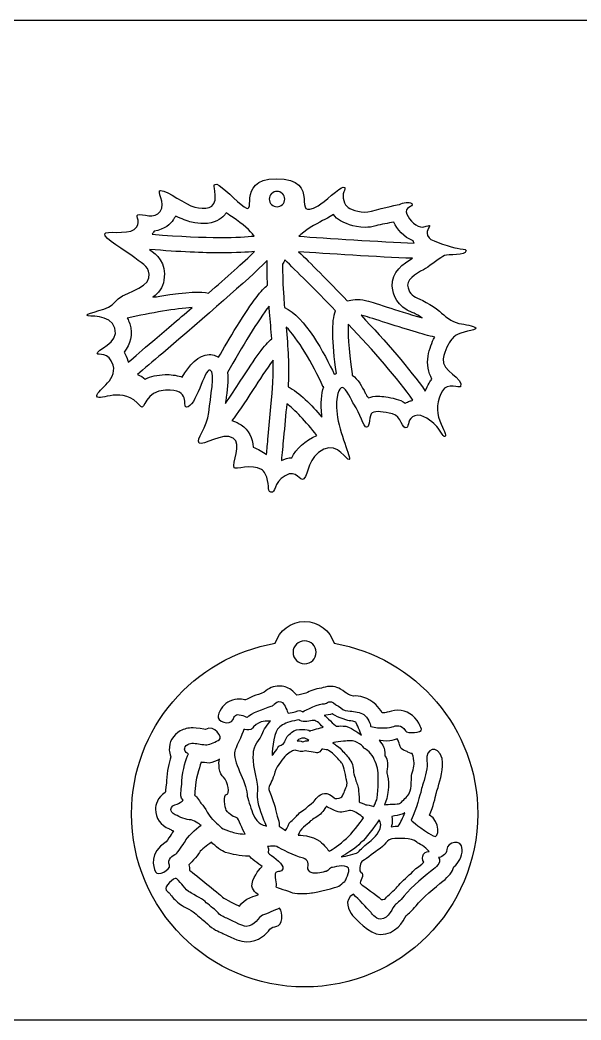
# Model space of a CAD drawing. Extents: x 0 to 395, y 0 to 130.
# Drawn here: x 198.1 to 271, y 0.1 to 130.1 of the extents above; entities that cross this region are included whole.
import ezdxf

# ---------------------------------------------------------------- set-up
doc = ezdxf.new("R2010")
doc.units = 0
doc.header["$MEASUREMENT"] = 0
doc.layers.add('DEFAULT', color=18, linetype='CONTINUOUS')

msp = doc.modelspace()

# ---------------------------------------------------------------- linework, layer by layer
at = {"layer": 'DEFAULT', "color": 18}
msp.add_lwpolyline([(395.05, 0.05), (0.05, 0.05), (0.05, 130.05), (395.05, 130.05)], close=True, dxfattribs=at)
at = {"layer": 'DEFAULT', "color": 240}
for points, knots in [([(254.2, 88.57), (254.24, 88.62), (254.28, 88.67), (254.32, 88.71), (254.47, 88.87), (254.61, 89), (254.74, 89.08), (255.28, 89.45), (257.34, 89.74), (257.35, 89.97), (257.35, 90.19), (256.28, 90.43), (255.45, 90.54), (254.59, 90.66), (253.53, 91.3), (252.87, 91.96), (252.2, 92.61), (250.46, 93.63), (249.74, 93.9), (249.03, 94.18), (248.53, 94.63), (248.45, 95.59), (248.38, 96.54), (250.13, 97.35), (250.79, 97.75), (251.44, 98.16), (252.79, 99.23), (253.24, 99.43), (253.69, 99.63), (256.02, 99.35), (256.05, 100.07), (256.06, 100.31), (255.42, 100.24), (254.87, 100.37), (254.33, 100.5), (251.62, 101.23), (251.23, 101.73), (250.55, 102.6), (251.43, 103.15), (251.3, 103.33), (251.23, 103.41), (251.15, 103.26), (250.44, 103.14), (249.64, 103.01), (248.7, 104.06), (248.35, 104.8), (247.9, 105.76), (249.32, 105.7), (249, 106.18), (248.88, 106.35), (248.14, 106.42), (247.57, 106.15), (247.24, 106), (245.46, 105.7), (243.74, 105.2), (242.56, 104.85), (241.25, 105.38), (240.71, 105.68), (240.18, 105.98), (239.93, 107.08), (240.15, 107.7), (240.24, 107.94), (240.5, 108.31), (240.08, 108.33), (239.65, 108.36), (237.55, 106.32), (236.83, 105.91), (233.01, 103.77), (237.56, 109.42), (231.35, 109.42), (225.81, 109.42), (229.36, 103.89), (226.8, 106.06), (225.63, 107.05), (223.81, 109.01), (223.42, 108.66), (223.23, 108.48), (223.26, 108.93), (223.42, 107.26), (223.61, 105.36), (222.01, 105.46), (220.79, 105.73), (219.56, 106), (217.3, 107.88), (216.32, 107.9), (215.75, 107.91), (217.03, 106.25), (216.3, 105.17), (215.57, 104.08), (214, 104.91), (213.36, 104.73), (213.01, 104.63), (213.98, 103.56), (212.91, 102.82), (211.88, 102.1), (209.2, 102.72), (209.08, 102.25), (208.92, 101.66), (211.8, 100.07), (213, 99.13), (214.21, 98.18), (215.01, 97.99), (214.8, 96.53), (214.6, 95.06), (211.15, 94.56), (210.42, 93.41), (209.73, 92.33), (206.72, 92.01), (206.77, 91.68), (206.82, 91.36), (209.8, 91.98), (210.41, 89.97), (211.01, 88.03), (207.92, 87.16), (208.08, 86.69), (208.18, 86.4), (209.64, 87.01), (210.17, 85.18), (210.75, 83.14), (207.75, 81.7), (208.05, 81.13), (208.45, 80.39), (211.41, 82.66), (213.76, 79.82), (214.25, 79.23), (214.31, 81.87), (216.98, 81.95), (220.43, 82.06), (219.11, 79.81), (219.69, 79.74), (220.94, 79.61), (222.03, 84.83), (222.77, 84.55), (223.51, 84.26), (222.78, 81.01), (222.61, 79.04), (222.44, 77.09), (220.87, 75.53), (221.36, 75.06), (221.8, 74.65), (224.44, 76.51), (225.75, 75.71), (226.99, 74.94), (225.6, 72.41), (225.88, 71.85), (226.05, 71.52), (228.2, 72.4), (229.46, 71.62), (229.65, 71.49), (229.81, 71.3), (229.94, 71.06), (230.59, 69.79), (230.13, 68.82), (230.66, 68.68), (231.37, 68.5), (230.91, 69.82), (232.53, 70.81), (234.08, 71.74), (234.44, 69.91), (234.96, 70.4), (235.6, 71.02), (235.47, 73.29), (237.54, 74.24), (239.45, 75.11), (240.52, 72.76), (240.83, 72.9), (241.2, 73.08), (239.5, 76.44), (239.27, 78.82), (239.02, 81.36), (239.55, 82.25), (239.99, 82.26), (240.43, 82.28), (241.21, 80.45), (241.46, 80.1), (242.33, 78.88), (242.69, 77.11), (243.12, 77.1), (243.62, 77.1), (243.37, 78.72), (243.85, 78.99), (244.34, 79.27), (245.36, 79.11), (246.48, 78.84), (247.6, 78.57), (247.79, 76.74), (248.33, 77.07), (248.66, 77.27), (248.39, 78.25), (249.38, 78.6), (250.37, 78.96), (251.61, 77.79), (252.08, 77.4), (252.52, 77.03), (253.1, 75.74), (253.3, 75.91), (253.51, 76.08), (253.11, 76.73), (252.63, 77.93), (252.12, 79.2), (252.25, 80.62), (252.97, 81.84), (253.65, 82.97), (255.21, 82.18), (255.3, 82.38), (255.84, 83.53), (252.81, 84.4), (253.08, 86.01), (253.28, 87.15), (253.74, 88.03), (254.2, 88.57)], [1, 1, 1, 1, 2, 2, 2, 3, 3, 3, 4, 4, 4, 5, 5, 5, 6, 6, 6, 7, 7, 7, 8, 8, 8, 9, 9, 9, 10, 10, 10, 11, 11, 11, 12, 12, 12, 13, 13, 13, 14, 14, 14, 15, 15, 15, 16, 16, 16, 17, 17, 17, 18, 18, 18, 19, 19, 19, 20, 20, 20, 21, 21, 21, 22, 22, 22, 23, 23, 23, 24, 24, 24, 25, 25, 25, 26, 26, 26, 27, 27, 27, 28, 28, 28, 29, 29, 29, 30, 30, 30, 31, 31, 31, 32, 32, 32, 33, 33, 33, 34, 34, 34, 35, 35, 35, 36, 36, 36, 37, 37, 37, 38, 38, 38, 39, 39, 39, 40, 40, 40, 41, 41, 41, 42, 42, 42, 43, 43, 43, 44, 44, 44, 45, 45, 45, 46, 46, 46, 47, 47, 47, 48, 48, 48, 49, 49, 49, 50, 50, 50, 51.01, 51.01, 51.01, 52.01, 52.01, 52.01, 53.01, 53.01, 53.01, 54.01, 54.01, 54.01, 55.01, 55.01, 55.01, 56.01, 56.01, 56.01, 57.01, 57.01, 57.01, 58.01, 58.01, 58.01, 59.01, 59.01, 59.01, 60.01, 60.01, 60.01, 61.01, 61.01, 61.01, 62.01, 62.01, 62.01, 63.01, 63.01, 63.01, 64.01, 64.01, 64.01, 65.01, 65.01, 65.01, 66.01, 66.01, 66.01, 67.01, 67.01, 67.01, 68.01, 68.01, 68.01, 69.01, 69.01, 69.01, 70.01, 70.01, 70.01, 71.01, 71.01, 71.01, 71.01]), ([(231.47, 105.77), (230.92, 105.77), (230.47, 106.22), (230.47, 106.77), (230.47, 107.33), (230.92, 107.77), (231.47, 107.77), (232.02, 107.77), (232.47, 107.33), (232.47, 106.77), (232.47, 106.22), (232.02, 105.77), (231.47, 105.77)], [1, 1, 1, 1, 2, 2, 2, 3, 3, 3, 4, 4, 4, 5, 5, 5, 5]), ([(215.49, 102.59), (216.91, 102.8), (217.64, 103.57), (217.97, 104.06), (218, 104.1), (218.03, 104.15), (218.06, 104.19), (218.14, 104.32), (218.22, 104.45), (218.3, 104.57), (219.06, 104.2), (219.81, 103.9), (220.35, 103.78), (220.95, 103.65), (221.46, 103.58), (221.94, 103.58), (223.35, 103.58), (224.17, 104.17), (224.61, 104.65), (224.7, 104.75), (224.79, 104.86), (224.87, 104.98), (225.19, 104.73), (225.49, 104.51), (225.75, 104.36), (227.04, 103.56), (228.02, 102.64), (228.49, 101.97), (226.71, 101.77), (222.73, 101.57), (215.23, 102.21), (215.33, 102.32), (215.42, 102.45), (215.49, 102.59)], [1, 1, 1, 1, 2, 2, 2, 2.468722, 2.468722, 2.468722, 3.468722, 3.468722, 3.468722, 4.468722, 4.468722, 4.468722, 5.468722, 5.468722, 5.468722, 6.468722, 6.468722, 6.468722, 7.468722, 7.468722, 7.468722, 8.468722, 8.468722, 8.468722, 9.468722, 9.468722, 9.468722, 10.468722, 10.468722, 10.468722, 11.468722, 11.468722, 11.468722, 11.468722]), ([(234.55, 102.16), (235.53, 103.02), (237, 103.76), (237.7, 104.12), (237.72, 104.13), (238.18, 104.36), (238.81, 104.78), (239.05, 104.44), (239.36, 104.14), (239.74, 103.94), (240.09, 103.74), (241.37, 103.09), (242.91, 103.09), (243.39, 103.09), (243.86, 103.15), (244.3, 103.28), (245.06, 103.5), (245.92, 103.64), (246.64, 103.75), (247.08, 102.88), (247.97, 101.81), (249.15, 101.35), (249.18, 101.26), (249.23, 101.16), (249.29, 101.06), (244.98, 101.21), (237.71, 101.7), (234.31, 101.93), (234.38, 102.01), (234.46, 102.09), (234.55, 102.16)], [1, 1, 1, 1, 2, 2, 2, 3, 3, 3, 4, 4, 4, 5, 5, 5, 6, 6, 6, 7, 7, 7, 8, 8, 8, 9, 9, 9, 10, 10, 10, 11, 11, 11, 11]), ([(224.17, 99.77), (226.19, 99.77), (227.6, 99.86), (228.56, 99.96), (227.11, 98.54), (224.91, 96.58), (222.58, 94.54), (221.65, 94.77), (219.91, 94.76), (216.23, 94.15), (215.93, 94.1), (215.64, 94.05), (215.35, 94.01), (216.07, 94.54), (216.64, 95.25), (216.78, 96.25), (217.11, 98.58), (215.8, 99.58), (214.88, 100.23), (218.86, 99.89), (221.89, 99.77), (224.17, 99.77)], [1, 1, 1, 1, 2, 2, 2, 3, 3, 3, 4, 4, 4, 5, 5, 5, 6, 6, 6, 7, 7, 7, 8, 8, 8, 8]), ([(238.92, 84), (237.7, 86.56), (235.03, 91.6), (232.45, 92.66), (232.41, 93.12), (232.37, 93.57), (232.34, 94.01), (232.21, 95.52), (232.19, 97.07), (232.2, 98.32), (232.3, 98.5), (232.4, 98.68), (232.5, 98.86), (233.92, 97.48), (236.4, 95.03), (239.08, 92.24), (238.55, 90.87), (238.6, 88.34), (239.2, 84.12), (239.1, 84.09), (239.01, 84.05), (238.92, 84)], [1, 1, 1, 1, 2, 2, 2, 3, 3, 3, 4, 4, 4, 5.760057, 5.760057, 5.760057, 6.760057, 6.760057, 6.760057, 7.760057, 7.760057, 7.760057, 8.760057, 8.760057, 8.760057, 8.760057]), ([(234.28, 99.93), (237.68, 99.69), (244.7, 99.22), (249.06, 99.07), (247.94, 98.41), (246.32, 97.29), (246.46, 95.43), (246.55, 94.29), (247.07, 92.78), (249.04, 92.03), (249.32, 91.93), (249.85, 91.64), (250.35, 91.32), (248.7, 91.8), (246.89, 92.39), (245.81, 92.73), (244.28, 93.23), (243.39, 93.51), (242.96, 93.6), (242, 93.81), (241.17, 93.69), (240.61, 93.55), (238.1, 96.16), (235.76, 98.48), (234.28, 99.93)], [1, 1, 1, 1, 2, 2, 2, 3, 3, 3, 4, 4, 4, 5, 5, 5, 6, 6, 6, 7, 7, 7, 8, 8, 8, 9, 9, 9, 9]), ([(223.49, 86.41), (223.23, 86.51), (222.95, 86.56), (222.67, 86.56), (221.25, 86.56), (220.03, 85.14), (219.16, 83.61), (218.62, 83.82), (217.95, 83.95), (217.13, 83.95), (217.06, 83.95), (217, 83.95), (216.93, 83.95), (215.89, 83.92), (215.03, 83.71), (214.33, 83.38), (214.06, 83.59), (213.73, 83.79), (213.32, 83.95), (214.16, 84.67), (215.31, 85.65), (216.61, 86.76), (222.26, 91.59), (227.54, 96.12), (230.2, 98.78), (230.19, 97.86), (230.19, 96.75), (230.24, 95.58), (229.49, 95), (228.35, 93.59), (226.26, 90.22), (225.34, 88.74), (224.47, 87.25), (223.88, 86.22), (223.76, 86.29), (223.63, 86.36), (223.49, 86.41)], [1, 1, 1, 1, 2, 2, 2, 3, 3, 3, 4, 4, 4, 4.571, 4.571, 4.571, 5.571, 5.571, 5.571, 6.571, 6.571, 6.571, 7.571, 7.571, 7.571, 8.571, 8.571, 8.571, 9.571, 9.571, 9.571, 10.571, 10.571, 10.571, 11.571, 11.571, 11.571, 12.571, 12.571, 12.571, 12.571]), ([(212.09, 85.73), (211.97, 86.15), (211.81, 86.53), (211.61, 86.88), (212.39, 87.89), (212.76, 89.15), (212.33, 90.56), (212.24, 90.82), (212.14, 91.07), (212.01, 91.31), (215.07, 91.98), (218.4, 92.53), (220.42, 92.66), (218.6, 91.09), (216.81, 89.56), (215.31, 88.29), (214.04, 87.2), (212.95, 86.27), (212.13, 85.56), (212.12, 85.62), (212.1, 85.67), (212.09, 85.73)], [1, 1, 1, 1, 2, 2, 2, 3, 3, 3, 4, 4, 4, 5, 5, 5, 6, 6, 6, 7, 7, 7, 8, 8, 8, 8]), ([(224.76, 80.19), (224.77, 80.3), (224.79, 80.41), (224.8, 80.51), (224.99, 81.89), (225.17, 83.18), (225.04, 84.22), (226.87, 87.48), (229.06, 91.04), (230.43, 92.85), (230.45, 92.59), (230.48, 92.33), (230.5, 92.06), (230.6, 90.94), (230.7, 89.76), (230.79, 88.6), (229.86, 87.9), (228.72, 86.22), (226.69, 83.1), (226.12, 82.22), (225.4, 81.11), (224.76, 80.19)], [1, 1, 1, 1, 2, 2, 2, 3, 3, 3, 4, 4, 4, 5, 5, 5, 6, 6, 6, 7, 7, 7, 8, 8, 8, 8]), ([(251.61, 83.36), (251.48, 83.21), (251.36, 83.04), (251.25, 82.86), (251.05, 82.52), (250.88, 82.17), (250.74, 81.81), (248.79, 84.63), (245.57, 88.29), (242.39, 91.68), (242.43, 91.67), (242.49, 91.66), (242.54, 91.65), (242.89, 91.57), (244.01, 91.21), (245.2, 90.83), (248.29, 89.84), (250.46, 89.17), (251.97, 88.82), (251.59, 88.14), (251.28, 87.31), (251.11, 86.34), (250.93, 85.27), (251.15, 84.25), (251.61, 83.36)], [1, 1, 1, 1, 2, 2, 2, 3, 3, 3, 4, 4, 4, 5, 5, 5, 6, 6, 6, 7, 7, 7, 8, 8, 8, 9, 9, 9, 9]), ([(237.28, 78.62), (237.28, 78.56), (237.29, 78.5), (237.3, 78.43), (235.99, 79.98), (234.32, 81.71), (232.91, 82.36), (232.91, 82.51), (232.92, 82.65), (232.93, 82.78), (233.05, 84.9), (232.89, 87.56), (232.67, 90.14), (234.1, 88.71), (236.11, 85.39), (237.49, 82.34), (237.51, 82.35), (237.54, 82.36), (237.56, 82.37), (237.22, 81.45), (237.13, 80.21), (237.28, 78.62)], [1, 1, 1, 1, 2, 2, 2, 3, 3, 3, 4, 4, 4, 5, 5, 5, 6, 6, 6, 6.241661, 6.241661, 6.241661, 7.241661, 7.241661, 7.241661, 7.241661]), ([(248.71, 80.49), (248.53, 80.42), (248.33, 80.35), (248.14, 80.26), (247.79, 80.49), (247.4, 80.67), (246.95, 80.78), (245.95, 81.03), (245.22, 81.14), (244.59, 81.14), (244.13, 81.14), (243.73, 81.08), (243.37, 80.95), (243.27, 81.05), (243.17, 81.16), (243.12, 81.22), (243.08, 81.3), (243.02, 81.41), (242.95, 81.54), (242.5, 82.41), (242.01, 83.35), (241.25, 83.87), (241.25, 83.92), (241.24, 83.98), (241.23, 84.04), (240.72, 87.56), (240.66, 89.47), (240.73, 90.5), (243.97, 87.07), (247.25, 83.36), (249.14, 80.61), (249, 80.58), (248.85, 80.54), (248.71, 80.49)], [1, 1, 1, 1, 2, 2, 2, 3, 3, 3, 4, 4, 4, 5, 5, 5, 6, 6, 6, 7, 7, 7, 8, 8, 8, 9, 9, 9, 10, 10, 10, 11, 11, 11, 12, 12, 12, 12]), ([(230.93, 82.89), (230.84, 81.3), (230.57, 78.44), (230.33, 75.93), (230.24, 74.97), (230.16, 74.19), (230.11, 73.57), (229.59, 73.9), (229, 74.27), (228.35, 74.51), (228.28, 75.7), (227.83, 76.77), (226.79, 77.41), (226.49, 77.6), (226.1, 77.82), (225.61, 77.98), (226.31, 78.86), (227.17, 80.17), (228.37, 82.01), (229.13, 83.19), (230.14, 84.74), (230.95, 85.82), (230.98, 84.77), (230.98, 83.77), (230.93, 82.89)], [1, 1, 1, 1, 2, 2, 2, 3, 3, 3, 4, 4, 4, 5, 5, 5, 6, 6, 6, 7, 7, 7, 8, 8, 8, 9, 9, 9, 9]), ([(233.38, 73.15), (232.93, 73.12), (232.49, 73), (232.04, 72.8), (232.12, 73.65), (232.22, 74.73), (232.32, 75.73), (232.46, 77.2), (232.61, 78.78), (232.73, 80.17), (233.73, 79.42), (235.24, 77.84), (236.66, 76.04), (235.12, 75.33), (233.99, 74.31), (233.38, 73.15)], [1, 1, 1, 1, 2, 2, 2, 3, 3, 3, 4, 4, 4, 5, 5, 5, 6, 6, 6, 6])]:
    msp.add_open_spline(points, degree=3, knots=knots, dxfattribs=at)
at = {"layer": 'DEFAULT', "color": 1}
for points, knots in [([(238.89, 49.02), (238.39, 50.65), (236.86, 51.85), (235.06, 51.85), (233.27, 51.85), (231.74, 50.65), (231.24, 49.02), (220.63, 47.2), (212.56, 37.97), (212.56, 26.85), (212.56, 14.42), (222.64, 4.35), (235.06, 4.35), (247.49, 4.35), (257.56, 14.42), (257.56, 26.85), (257.56, 37.97), (249.49, 47.21), (238.89, 49.02)], [1, 1, 1, 1, 2, 2, 2, 3, 3, 3, 4, 4, 4, 5, 5, 5, 6, 6, 6, 7, 7, 7, 7]), ([(236.56, 47.85), (236.56, 47.02), (235.89, 46.35), (235.06, 46.35), (234.23, 46.35), (233.56, 47.02), (233.56, 47.85), (233.56, 48.68), (234.23, 49.35), (235.06, 49.35), (235.89, 49.35), (236.56, 48.68), (236.56, 47.85)], [1, 1, 1, 1, 2, 2, 2, 3, 3, 3, 4, 4, 4, 5, 5, 5, 5]), ([(223.84, 39.61), (224.03, 40.46), (224.59, 41.15), (225.35, 41.52), (226.19, 41.93), (227.13, 41.73), (227.38, 41.66), (227.93, 41.96), (228.71, 42.29), (229.82, 42.65), (230.37, 43.19), (231.04, 43.47), (231.74, 43.47), (232.29, 43.47), (232.83, 43.3), (233.3, 42.97), (233.61, 42.76), (233.85, 42.51), (234.04, 42.26), (234.33, 42.29), (235.17, 42.51), (235.2, 42.52), (235.76, 42.81), (236.39, 43.13), (237.25, 43.17), (237.53, 43.29), (237.91, 43.42), (238.39, 43.42), (238.87, 43.42), (239.56, 43.29), (240.27, 42.67), (240.51, 42.54), (241.02, 42.14), (241.41, 42.17), (242.09, 42.24), (243.36, 41.96), (244.3, 41.07), (244.66, 40.74), (244.92, 40.36), (245.12, 39.98), (245.25, 39.95), (245.68, 40), (245.81, 40.05), (246.08, 40.14), (246.57, 40.31), (247.17, 40.31), (248.32, 40.31), (249.32, 39.69), (249.92, 38.62), (250.05, 38.4), (250.15, 38.14), (250.25, 37.87), (250.38, 37.33), (248.34, 37.27), (248.18, 37.64), (247.66, 38.56), (246.91, 38.31), (246.46, 38.16), (246.25, 38.08), (244.76, 37.87), (243.65, 38.22), (243.64, 38.24), (243.49, 39.09), (242.93, 39.61), (242.5, 40.02), (241.81, 40.12), (241.19, 40.18), (240.99, 40.21), (240.38, 40.2), (240.02, 40.42), (239.78, 40.71), (239.09, 41.02), (239.07, 41.06), (238.32, 41.81), (237.95, 41.16), (237.63, 41.16), (237.04, 41.22), (235.09, 40.35), (234.82, 40.11), (234.6, 40.27), (234.31, 40.37), (233.83, 40.12), (233.61, 40.01), (233.26, 40.05), (232.91, 39.94), (232.84, 40.08), (232.48, 41.12), (232.17, 41.32), (231.96, 41.47), (231.55, 41.63), (231.12, 41.12), (231.02, 41.01), (230.94, 40.91), (230.73, 40.85), (229.74, 40.53), (228.1, 39.94), (227.58, 39.37), (227.55, 39.39), (226.57, 39.89), (226.21, 39.72), (226.05, 39.64), (225.85, 39.48), (225.78, 39.13), (225.38, 38.2), (223.56, 38.9), (223.84, 39.61)], [1, 1, 1, 1, 2, 2, 2, 3, 3, 3, 4, 4, 4, 5, 5, 5, 6, 6, 6, 7, 7, 7, 8, 8, 8, 9, 9, 9, 10, 10, 10, 11, 11, 11, 12, 12, 12, 13, 13, 13, 14, 14, 14, 15, 15, 15, 16, 16, 16, 17, 17, 17, 18, 18, 18, 19, 19, 19, 20, 20, 20, 21, 21, 21, 22, 22, 22, 23, 23, 23, 24, 24, 24, 25, 25, 25, 26, 26, 26, 27, 27, 27, 28, 28, 28, 29, 29, 29, 30, 30, 30, 31, 31, 31, 32, 32, 32, 33, 33, 33, 34, 34, 34, 35, 35, 35, 36, 36, 36, 36]), ([(228.98, 30.38), (228.98, 29.48), (228.84, 29.16), (229.1, 27.93), (229.3, 27.3), (229.58, 26.34), (230.11, 25.27), (230.01, 25.36), (228.95, 25.23), (228.29, 26.99), (228.04, 27.67), (227.61, 28.9), (227.58, 29.38), (227.49, 31.06), (225.62, 33.74), (225.99, 35.02), (226, 35.14), (226.95, 37.22), (227.17, 37.83), (227.23, 37.8), (227.83, 37.73), (228.05, 37.81), (228.23, 37.87), (228.33, 38.02), (228.4, 38.15), (229.37, 39.1), (230.1, 38.84), (230.62, 38.93), (230.62, 38.91), (229.78, 37.97), (229.64, 37.42), (229.2, 36.34), (228.4, 35.9), (228.4, 34.55), (228.2, 33.96), (228.91, 31.04), (228.98, 30.38)], [1, 1, 1, 1, 2, 2, 2, 3, 3, 3, 4, 4, 4, 5, 5, 5, 6, 6, 6, 7, 7, 7, 8, 8, 8, 9, 9, 9, 10, 10, 10, 11, 11, 11, 12, 12, 12, 13, 13, 13, 13]), ([(234.77, 37.82), (234.3, 37.86), (233.72, 37.79), (233.34, 37.44), (232.98, 37.11), (232.57, 36.71), (232.49, 36.21), (232.18, 35.62), (231.84, 36.02), (231.43, 35.22), (231.28, 34.93), (230.94, 34.55), (230.84, 34.44), (230.79, 34.48), (230.96, 37.13), (231.54, 37.85), (231.92, 38.33), (232.37, 38.56), (233.12, 38.82), (233.43, 38.93), (234.06, 38.98), (234.29, 39.09), (234.64, 38.76), (235.53, 38.84), (236.04, 38.98), (236.46, 39.09), (236.94, 38.67), (237.47, 38.11), (237.23, 38.04), (235.98, 37.76), (235.76, 37.62), (235.55, 37.8), (235.26, 37.78), (234.77, 37.82)], [1, 1, 1, 1, 2, 2, 2, 3, 3, 3, 4, 4, 4, 5, 5, 5, 6, 6, 6, 7, 7, 7, 8, 8, 8, 9, 9, 9, 10, 10, 10, 11, 11, 11, 12, 12, 12, 12]), ([(241.55, 37.68), (240.53, 38.55), (239.41, 38.19), (239.2, 38.26), (238.92, 38.36), (237.91, 39.5), (237.61, 39.63), (237.8, 39.73), (238.48, 39.74), (238.65, 39.85), (238.82, 39.64), (240.54, 38.98), (240.86, 38.95), (241.12, 38.92), (241.6, 38.86), (241.71, 38.76), (241.84, 38.62), (242.28, 37.4), (242.46, 37.07), (242.33, 37.16), (241.65, 37.68), (241.55, 37.68)], [1, 1, 1, 1, 2, 2, 2, 3, 3, 3, 4, 4, 4, 5, 5, 5, 6, 6, 6, 7, 7, 7, 8, 8, 8, 8]), ([(215.68, 19.32), (215.38, 19.96), (214.8, 21.76), (217.05, 23.21), (217.26, 23.49), (217.6, 23.97), (217.72, 24.15), (217.81, 24.31), (217.91, 24.47), (218.02, 24.63), (217.85, 24.7), (217.69, 24.78), (217.53, 24.86), (217.51, 24.87), (217.5, 24.88), (217.48, 24.89), (216.34, 25.33), (215.65, 26.3), (215.68, 27.45), (215.69, 28.01), (215.89, 28.97), (216.95, 29.62), (216.97, 29.83), (216.99, 30.02), (217.01, 30.15), (217.05, 30.42), (217.09, 30.73), (217.11, 31.2), (217.17, 32.38), (217.42, 33.45), (217.67, 34.25), (217.52, 34.6), (217.48, 34.93), (217.47, 35.14), (217.41, 36.17), (217.95, 37.1), (218.9, 37.63), (219.38, 37.89), (219.93, 38.03), (220.55, 38.03), (221, 38.03), (222.08, 37.85), (222.18, 37.83), (223.38, 38.48), (224.43, 36.77), (223.99, 36.5), (223.54, 36.25), (222.86, 35.87), (222.34, 35.83), (222.13, 35.81), (221.79, 35.87), (221.47, 35.92), (220.87, 36.02), (220.3, 36.12), (219.87, 35.88), (219.52, 35.68), (219.45, 35.43), (219.46, 35.25), (219.48, 34.88), (219.78, 34.73), (219.95, 34.66), (219.69, 33.99), (219.18, 32.66), (219.11, 31.11), (219.09, 30.55), (219.03, 30.16), (218.99, 29.88), (218.93, 29.42), (218.86, 28.94), (219.27, 28.62), (219.17, 28.48), (218.63, 28.16), (218.47, 28.11), (218.12, 28), (217.69, 27.87), (217.68, 27.4), (217.67, 27.19), (217.77, 26.9), (218.25, 26.74), (218.4, 26.69), (219.39, 26.09), (220.05, 26.08), (220.7, 26.08), (221.33, 25.51), (221.61, 25.37), (220.85, 24.8), (219.84, 23.92), (219.47, 23.17), (219.39, 23.02), (218.45, 21.72), (218.37, 21.67), (217.92, 21.42), (217.09, 20.95), (217.5, 20.16), (217.72, 19.57), (215.91, 18.7), (215.68, 19.32)], [1, 1, 1, 1, 2, 2, 2, 3, 3, 3, 4, 4, 4, 5, 5, 5, 5.183576, 5.183576, 5.183576, 6.183576, 6.183576, 6.183576, 7.183576, 7.183576, 7.183576, 8.183576, 8.183576, 8.183576, 9.183576, 9.183576, 9.183576, 10.183576, 10.183576, 10.183576, 11.183576, 11.183576, 11.183576, 12.183576, 12.183576, 12.183576, 13.183576, 13.183576, 13.183576, 14.183576, 14.183576, 14.183576, 15.183576, 15.183576, 15.183576, 16.183576, 16.183576, 16.183576, 17.183576, 17.183576, 17.183576, 18.183576, 18.183576, 18.183576, 19.183576, 19.183576, 19.183576, 20.183576, 20.183576, 20.183576, 21.183576, 21.183576, 21.183576, 22.183576, 22.183576, 22.183576, 24.183576, 24.183576, 24.183576, 25.183576, 25.183576, 25.183576, 26.183576, 26.183576, 26.183576, 27.183576, 27.183576, 27.183576, 28.183576, 28.183576, 28.183576, 29.183576, 29.183576, 29.183576, 30.183576, 30.183576, 30.183576, 31.183576, 31.183576, 31.183576, 32.183576, 32.183576, 32.183576, 33.183576, 33.183576, 33.183576, 33.183576]), ([(235.61, 36.37), (235.37, 36.36), (235.01, 36.31), (234.79, 36.21), (234.59, 36.34), (234.13, 36.36), (234.07, 36.36), (234.26, 36.59), (234.72, 36.71), (234.87, 36.7), (235.13, 36.68), (235.42, 36.58), (235.61, 36.37)], [1, 1, 1, 1, 2, 2, 2, 3, 3, 3, 4, 4, 4, 5, 5, 5, 5]), ([(242.08, 29.84), (241.99, 30.48), (241.87, 30.74), (241.66, 31.36), (241.64, 31.46), (241.44, 32.04), (241.43, 32.24), (241.41, 33.01), (241.22, 33.56), (240.81, 34.08), (240.6, 34.35), (239.97, 35.03), (239.8, 35.23), (239.48, 35.61), (238.71, 36.07), (238.71, 36.07), (238.98, 36.18), (240.63, 36.33), (240.67, 36.34), (241.48, 36.46), (242.46, 35.96), (242.79, 35.37), (242.79, 35.37), (243.58, 34.97), (244, 34.16), (244.31, 33.55), (244.65, 32.6), (244.64, 31.94), (244.64, 31.81), (244.64, 29.11), (244.43, 28.67), (244.31, 28.42), (244.09, 27.87), (244.07, 27.81), (243.66, 27.96), (243.21, 28.03), (243.01, 28.04), (242.93, 28.04), (242.16, 28.4), (242.15, 28.4), (242.18, 28.77), (242.14, 29.25), (242.08, 29.84)], [1, 1, 1, 1, 2, 2, 2, 3, 3, 3, 4, 4, 4, 5, 5, 5, 6, 6, 6, 7, 7, 7, 8, 8, 8, 9, 9, 9, 10, 10, 10, 11, 11, 11, 12, 12, 12, 13, 13, 13, 14, 14, 14, 15, 15, 15, 15]), ([(247.4, 28.19), (247.22, 28.08), (245.85, 28.12), (245.46, 28.03), (246.36, 30.29), (245.77, 32.07), (245.76, 32.15), (245.7, 32.5), (245.84, 32.75), (245.84, 33.48), (245.74, 33.82), (245.75, 34.08), (245.49, 34.4), (245.52, 35.67), (245.23, 35.6), (244.76, 36.43), (244.81, 36.42), (245.56, 36.26), (246.12, 36.33), (246.43, 36.37), (247.05, 36.58), (247.11, 36.59), (247.22, 36.47), (247.33, 36.08), (247.38, 35.87), (247.46, 35.55), (247.6, 35.1), (248.37, 34.95), (248.42, 34.85), (248.97, 34.65), (249.05, 34.69), (249.11, 34.56), (249.19, 34.29), (249.27, 33.71), (249.35, 33.22), (249.13, 32.46), (248.94, 31.83), (248.94, 30.4), (248.85, 29.64), (248.48, 29.24), (248.23, 28.99), (247.67, 28.35), (247.4, 28.19)], [1, 1, 1, 1, 2, 2, 2, 3, 3, 3, 4, 4, 4, 5, 5, 5, 6, 6, 6, 7, 7, 7, 8, 8, 8, 9, 9, 9, 10, 10, 10, 11, 11, 11, 12, 12, 12, 13, 13, 13, 14, 14, 14, 15, 15, 15, 15]), ([(231.08, 31.9), (231.27, 32.88), (232.06, 33.78), (232.49, 34.29), (232.93, 34.8), (233.55, 35.06), (233.67, 35.09), (234.04, 35.23), (234.54, 34.77), (235.02, 35), (235.26, 35.12), (236.54, 34.73), (236.74, 34.78), (236.91, 34.82), (237.13, 34.95), (237.28, 35.28), (237.35, 35.28), (237.92, 35.17), (238.03, 35.16), (238.15, 35.07), (238.58, 34.9), (238.94, 34.5), (239.31, 34.1), (239.75, 33.62), (239.92, 33.39), (240.19, 33.06), (240.42, 31.52), (240.51, 31.27), (240.6, 31.03), (240.57, 30.58), (240.53, 30.48), (240.21, 29.78), (240.13, 29.38), (239.89, 29.08), (239.83, 28.96), (239.28, 28.78), (239.04, 28.84), (238.97, 28.86), (238.38, 29.41), (237.93, 29.48), (237.11, 29.61), (236.58, 28.88), (236.32, 28.52), (236.32, 28.52), (235.55, 27.88), (235.31, 27.64), (235.14, 27.47), (234.44, 27.08), (234.1, 26.68), (234.1, 26.68), (233.42, 25.92), (233.25, 25.84), (232.98, 25.74), (232.82, 24.89), (232.58, 24.69), (232.46, 24.74), (231.82, 25.22), (231.77, 25.23), (231.77, 25.73), (231.66, 26.08), (231.55, 26.41), (231.48, 26.61), (231.4, 26.82), (231.35, 27.09), (231.17, 28.01), (231, 28.46), (230.7, 29.25), (230.62, 29.43), (230.43, 29.93), (230.39, 30.02), (230.39, 30.56), (230.87, 31.08), (231.08, 31.9)], [1, 1, 1, 1, 2, 2, 2, 3, 3, 3, 4, 4, 4, 5, 5, 5, 6, 6, 6, 7, 7, 7, 8, 8, 8, 9, 9, 9, 10, 10, 10, 11, 11, 11, 12, 12, 12, 13, 13, 13, 14, 14, 14, 15, 15, 15, 16, 16, 16, 17, 17, 17, 18, 18, 18, 19, 19, 19, 20, 20, 20, 21, 21, 21, 22, 22, 22, 23, 23, 23, 24, 24, 24, 25, 25, 25, 25]), ([(250.95, 33.74), (250.74, 35.32), (252.31, 35.96), (252.93, 34.03), (253.12, 32.72), (252.72, 31.36), (252.4, 30.28), (252.3, 29.96), (252.21, 29.67), (252.17, 29.48), (252.05, 28.96), (251.76, 27.87), (251.31, 26.66), (252.7, 25.94), (252.64, 23.48), (251.77, 23.98), (250.04, 24.99), (249.15, 25.82), (248.9, 26.02), (249.6, 27.6), (250.08, 29.29), (250.22, 29.92), (250.28, 30.18), (250.37, 30.5), (250.48, 30.84), (250.76, 31.78), (251.08, 32.86), (250.95, 33.74)], [1, 1, 1, 1, 2, 2, 2, 3, 3, 3, 4, 4, 4, 5, 5, 5, 6, 6, 6, 7, 7, 7, 8, 8, 8, 9, 9, 9, 10, 10, 10, 10]), ([(224.53, 31.6), (225.11, 31.02), (225.38, 29.38), (224.92, 29.38), (224.4, 29.38), (224.7, 27.6), (224.88, 27.33), (225.29, 26.7), (225.98, 26.41), (226.18, 26.37), (226.53, 26.28), (226.95, 24.74), (227.32, 24.22), (226.36, 24.27), (225.96, 24.38), (225.38, 24.56), (225.21, 24.62), (224.4, 24.86), (224.26, 25.02), (224.07, 25.25), (223.16, 26.06), (223.03, 26.18), (222.89, 26.31), (222.62, 26.74), (222.4, 27.09), (222.13, 27.53), (221.86, 27.95), (221.65, 28.17), (221.53, 28.28), (221.05, 29.1), (220.75, 29.27), (220.75, 29.33), (220.86, 30.06), (220.87, 30.55), (220.92, 31.67), (221.61, 33.44), (221.6, 33.57), (221.64, 33.56), (222.36, 33.44), (222.64, 33.46), (223.11, 33.51), (223.59, 33.72), (223.99, 33.94), (223.85, 33.54), (223.9, 31.95), (224.53, 31.6)], [1, 1, 1, 1, 2, 2, 2, 3, 3, 3, 4, 4, 4, 5, 5, 5, 6, 6, 6, 7, 7, 7, 8, 8, 8, 9, 9, 9, 10, 10, 10, 11, 11, 11, 12, 12, 12, 13, 13, 13, 14, 14, 14, 15, 15, 15, 16, 16, 16, 16]), ([(235.78, 25.88), (235.84, 25.96), (236.61, 26.45), (236.95, 26.68), (237.35, 26.95), (237.87, 27.81), (237.87, 27.81), (237.89, 27.81), (238.82, 27.28), (239.41, 27.12), (240.02, 26.96), (240.71, 27.31), (241.02, 27.28), (241.73, 27.18), (242.23, 26.7), (242.73, 26.33), (242.25, 25.69), (241.13, 24.22), (240.51, 23.66), (239.6, 22.85), (238.68, 22.2), (238.23, 22.01), (238.16, 22.11), (237.6, 22.8), (237.03, 23.28), (236.11, 24.05), (234.24, 24.09), (234.24, 24.09), (234.39, 24.91), (235.42, 25.39), (235.78, 25.88)], [1, 1, 1, 1, 2, 2, 2, 3, 3, 3, 4, 4, 4, 5, 5, 5, 6, 6, 6, 7, 7, 7, 8, 8, 8, 9, 9, 9, 10, 10, 10, 11, 11, 11, 11]), ([(242.65, 23.36), (243.28, 23.96), (244.7, 25.97), (244.75, 26.07), (244.87, 25.79), (245.24, 25.25), (244.49, 24.22), (243.9, 23.44), (243.48, 23.27), (242.89, 22.73), (242.58, 22.45), (241.93, 21.79), (241.9, 21.77), (241.79, 21.77), (240.39, 21.33), (239.81, 21.26), (241.54, 22.21), (242.39, 23.12), (242.65, 23.36)], [1, 1, 1, 1, 2, 2, 2, 3, 3, 3, 4, 4, 4, 5, 5, 5, 6, 6, 6, 7, 7, 7, 7]), ([(246.38, 26.52), (246.5, 26.54), (246.65, 26.57), (246.76, 26.59), (247.18, 26.66), (247.65, 26.74), (248.02, 26.95), (248.04, 26.97), (248.06, 26.98), (248.09, 26.99), (247.84, 26.38), (247.55, 25.77), (247.24, 25.24), (246.98, 25.25), (246.68, 25.23), (246.31, 25.16), (246.51, 25.71), (246.47, 26.13), (246.38, 26.52)], [1, 1, 1, 1, 2, 2, 2, 3, 3, 3, 4, 4, 4, 5, 5, 5, 6, 6, 6, 7, 7, 7, 7]), ([(254.47, 19.97), (254.26, 19.35), (253.82, 18.71), (253.03, 18.09), (252.09, 17.37), (250.32, 15.87), (249.54, 14.91), (249, 14.26), (248.59, 13.87), (248.27, 13.62), (247.89, 12.91), (246.91, 11.16), (244.91, 11.16), (243.49, 11.16), (241.58, 13.34), (241.3, 13.64), (240.85, 14.23), (240.03, 15.66), (241.4, 16.39), (242.08, 15.73), (243.07, 14.69), (243.66, 14.06), (243.66, 14.06), (244.27, 13.16), (244.91, 13.16), (246.04, 13.16), (246.54, 14.81), (246.78, 14.99), (247.06, 15.21), (247.42, 15.48), (247.99, 16.18), (248.95, 17.36), (250.92, 18.99), (251.8, 19.67), (252.38, 20.12), (252.83, 20.69), (252.48, 21.16), (252.62, 21.19), (253.54, 21.47), (253.54, 22.21), (253.54, 23.18), (255.54, 23.72), (255.54, 22.21), (255.54, 21.25), (255.09, 20.5), (254.47, 19.97)], [1, 1, 1, 1, 2, 2, 2, 3, 3, 3, 4, 4, 4, 5, 5, 5, 6, 6, 6, 7, 7, 7, 8, 8, 8, 9, 9, 9, 10, 10, 10, 11, 11, 11, 12, 12, 12, 13, 13, 13, 14, 14, 14, 15, 15, 15, 16, 16, 16, 16]), ([(250.55, 20.56), (250.38, 20.41), (250.25, 20.29), (249.88, 19.95), (249.29, 19.62), (249.18, 19.42), (248.94, 19.15), (248.19, 18.5), (247.56, 17.92), (247.11, 17.36), (246.72, 16.89), (245.86, 16.24), (245.57, 15.84), (245.45, 15.67), (244.99, 15.73), (244.99, 15.73), (244.4, 16.35), (242.85, 17.3), (242.31, 17.8), (242.1, 17.98), (243, 18.93), (242.37, 19.28), (242.16, 19.25), (242.18, 20.39), (242.51, 20.65), (242.66, 20.77), (244.06, 21.71), (244.52, 22.11), (245.66, 22.68), (245.54, 23.63), (246.79, 23.63), (247.09, 23.68), (248.94, 23.75), (249.63, 23.18), (249.88, 22.98), (250.79, 22.59), (251.24, 21.95), (251.2, 21.92), (250.74, 21.99), (250.51, 21.61), (250.33, 21.31), (250.35, 20.82), (250.55, 20.56)], [1, 1, 1, 1, 2, 2, 2, 3, 3, 3, 4, 4, 4, 5, 5, 5, 6, 6, 6, 7.01, 7.01, 7.01, 8.01, 8.01, 8.01, 9.01, 9.01, 9.01, 10.01, 10.01, 10.01, 11.01, 11.01, 11.01, 12.01, 12.01, 12.01, 13.01, 13.01, 13.01, 14.01, 14.01, 14.01, 15.01, 15.01, 15.01, 15.01]), ([(229.05, 16.35), (228.77, 16.22), (227.2, 15.87), (226.58, 14.87), (226.41, 14.91), (224.61, 15.78), (224.39, 16.03), (224.11, 16.34), (220.14, 19.5), (220.08, 19.55), (220.13, 19.8), (220.09, 19.99), (219.99, 20.21), (220.06, 20.26), (221.17, 21.4), (221.4, 21.84), (221.6, 22.21), (222.35, 22.71), (222.96, 23.15), (223.41, 22.67), (224.32, 21.96), (224.79, 21.84), (225.8, 21.6), (226.45, 21.37), (227.88, 21.34), (228, 21.19), (229.05, 20.27), (229.56, 20.01), (229.34, 19.84), (228.49, 18.91), (228.22, 17.75), (228.04, 16.97), (229.04, 16.36), (229.05, 16.35)], [1, 1, 1, 1, 2, 2, 2, 3, 3, 3, 4, 4, 4, 5, 5, 5, 6, 6, 6, 7, 7, 7, 8, 8, 8, 9, 9, 9, 10, 10, 10, 11, 11, 11, 12, 12, 12, 12]), ([(239.5, 17.44), (239.26, 17.33), (236.5, 16.58), (236.08, 16.57), (235.9, 16.57), (234.08, 16.34), (233.5, 16.59), (232.98, 16.81), (231.37, 17.29), (231.3, 17.37), (231.53, 17.75), (231.02, 18.83), (231.3, 19.21), (231.5, 19.48), (232.09, 19.17), (232.23, 19.72), (232.37, 20.28), (231.12, 21.16), (230.49, 21.63), (230.09, 21.94), (230.62, 22.15), (230.22, 22.59), (230.41, 22.59), (231.16, 22.82), (231.62, 22.49), (231.7, 22.43), (234.01, 21.27), (234.76, 21.12), (235.21, 21.03), (235.72, 20.57), (235.48, 19.86), (235.41, 19.68), (235.71, 19.28), (235.89, 19.21), (236.62, 18.95), (237.58, 19.35), (237.69, 19.34), (237.93, 19.29), (238.19, 19.66), (238.55, 19.86), (238.71, 19.84), (240.28, 20.43), (240.75, 19.79), (241.01, 19.43), (240.3, 18.09), (240.28, 18.06), (240.02, 17.93), (239.74, 17.54), (239.5, 17.44)], [1, 1, 1, 1, 2, 2, 2, 3, 3, 3, 4, 4, 4, 5, 5, 5, 6, 6, 6, 7, 7, 7, 8, 8, 8, 9, 9, 9, 10, 10, 10, 11, 11, 11, 12, 12, 12, 13, 13, 13, 14.01, 14.01, 14.01, 15.01, 15.01, 15.01, 16.01, 16.01, 16.01, 17.01, 17.01, 17.01, 17.01]), ([(231.45, 12.25), (231.15, 12.13), (230.68, 12.11), (230.52, 11.84), (230.17, 11.23), (229.08, 10.22), (227.46, 10.22), (226.74, 10.22), (225.95, 10.56), (224.44, 11.31), (224.32, 11.37), (224.23, 11.42), (224.17, 11.44), (223.63, 11.66), (222.9, 11.97), (222.13, 12.83), (222.06, 12.9), (221.75, 13.15), (221.56, 13.31), (221.28, 13.53), (220.99, 13.76), (220.76, 13.98), (220.58, 14.11), (220.04, 14.42), (219.75, 14.58), (219.24, 14.87), (218.96, 15.02), (218.73, 15.2), (218.19, 15.63), (217.8, 16.12), (217.52, 16.48), (217.45, 16.56), (217.23, 16.78), (217.06, 16.95), (216.68, 17.33), (218.16, 18.64), (218.37, 18.46), (218.37, 18.46), (218.88, 17.98), (219.09, 17.72), (219.33, 17.41), (219.61, 17.05), (219.97, 16.77), (220.26, 16.54), (221.71, 15.84), (222.11, 15.45), (222.51, 15.07), (223.34, 14.48), (223.63, 14.16), (224.09, 13.63), (224.49, 13.47), (224.95, 13.28), (225.2, 13.18), (226.98, 12.22), (227.46, 12.22), (228.58, 12.22), (229.08, 13.48), (229.59, 13.67), (230.2, 13.9), (231.16, 14.28), (231.78, 14.6), (232.35, 14.04), (232.12, 12.27), (231.45, 12.25)], [1, 1, 1, 1, 2, 2, 2, 3, 3, 3, 4, 4, 4, 5, 5, 5, 6, 6, 6, 7, 7, 7, 8, 8, 8, 9, 9, 9, 10, 10, 10, 11, 11, 11, 12, 12, 12, 13, 13, 13, 14, 14, 14, 15, 15, 15, 16, 16, 16, 17, 17, 17, 18, 18, 18, 19, 19, 19, 20, 20, 20, 21, 21, 21, 22, 22, 22, 22])]:
    msp.add_open_spline(points, degree=3, knots=knots, dxfattribs=at)

doc.saveas('drawing.dxf')
